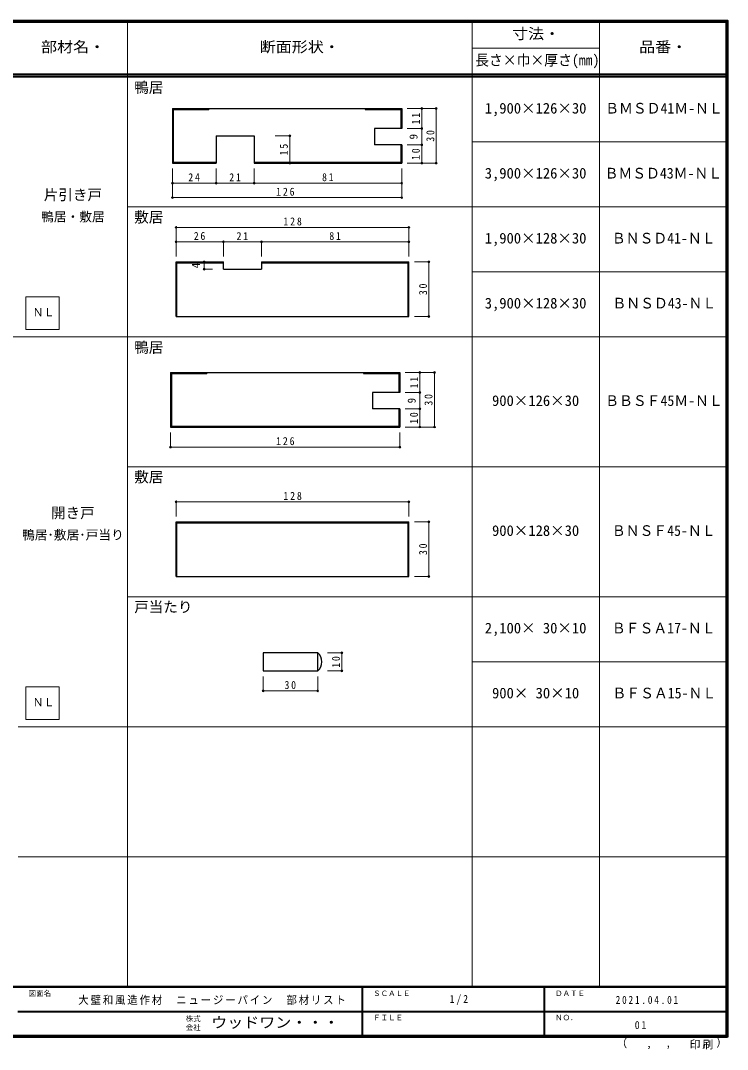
# Model space of a CAD drawing. Units: millimetres at full size, sheet at 1:2; some dimension numbers follow another scale. Extents: x -400 to 380, y -287 to 278.
# Drawn here: x -8 to 380, y -287 to 278 of the extents above; entities that cross this region are included whole.
import ezdxf
from ezdxf.enums import TextEntityAlignment as Align

# ---------------------------------------------------------------- set-up
doc = ezdxf.new("R2010")
doc.units = ezdxf.units.MM
doc.header["$LTSCALE"] = 2
doc.header["$PDMODE"] = 32
doc.header["$PDSIZE"] = 1
for name, color, linetype, lineweight in [('0-4', 3, 'Continuous', 25), ('0-A', 7, 'Continuous', 18), ('0-B', 7, 'Continuous', 9), ('F-1', 6, 'Continuous', 40)]:
    doc.layers.add(name, color=color, linetype=linetype, lineweight=lineweight)
doc.layers.add('F-A', color=7, linetype='Continuous')
doc.styles.add('ＭＳ ゴシック', font='')
doc.styles.get('ＭＳ ゴシック').set_extended_font_data('MS Gothic')

msp = doc.modelspace()

# ---------------------------------------------------------------- linework, layer by layer
at = {"layer": '0-4'}
for p, q in [((75, 230.013), (75, 200.013)), ((75, 230.013), (201, 230.013)), ((75, 229.513), (95, 229.513)), ((75.5, 230.013), (75.5, 200.013)), ((95, 230.013), (95, 229.513)), ((200.5, 230.013), (200.5, 219.013)), ((201, 230.013), (201, 219.013)), ((99, 215.013), (120, 215.013)), ((99, 215.013), (99, 200.013)), ((120, 215.013), (120, 200.013)), ((201, 219.013), (186, 219.013)), ((186, 219.013), (186, 210.013)), ((201, 210.013), (186, 210.013)), ((200.5, 210.013), (200.5, 200.013)), ((201, 210.013), (201, 200.013)), ((75, 200.513), (99, 200.513)), ((75, 200.013), (99, 200.013)), ((120, 200.513), (201, 200.513)), ((120, 200.013), (201, 200.013)), ((77, 115.691), (77, 145.691)), ((77, 145.691), (103, 145.691)), ((77, 145.191), (103, 145.191)), ((77.5, 115.691), (77.5, 145.691)), ((103, 141.691), (103, 145.691)), ((103, 141.691), (124, 141.691)), ((124, 145.691), (124, 141.691)), ((124, 145.691), (205, 145.691)), ((124, 145.191), (205, 145.191)), ((204.5, 115.691), (204.5, 145.691)), ((205, 115.691), (205, 145.691)), ((77, 115.691), (205, 115.691)), ((74, 84.954), (74, 54.954)), ((74, 84.954), (200, 84.954)), ((74.5, 84.954), (74.5, 54.954)), ((94, 84.954), (94, 84.454)), ((199.5, 84.954), (199.5, 73.954)), ((200, 84.954), (200, 73.954)), ((74, 84.454), (94, 84.454)), ((200, 73.954), (185, 73.954)), ((185, 73.954), (185, 64.954)), ((200, 64.954), (185, 64.954)), ((199.5, 64.954), (199.5, 54.954)), ((200, 64.954), (200, 54.954)), ((74, 55.454), (200, 55.454)), ((74, 54.954), (200, 54.954)), ((77, -27.167), (77, 2.833)), ((77, 2.833), (205, 2.833)), ((77, 2.333), (205, 2.333)), ((77.5, -27.167), (77.5, 2.833)), ((204.5, -27.167), (204.5, 2.833)), ((205, -27.167), (205, 2.833)), ((77, -27.167), (205, -27.167))]:
    msp.add_line(p, q, dxfattribs=at)
for points in [[(181, 230.013), (181, 229.513), (201, 229.513)], [(180, 84.954), (180, 84.454), (200, 84.454)]]:
    msp.add_lwpolyline(points, dxfattribs=at)
msp.add_lwpolyline([(124.849, -79.095), (154.849, -79.095), (154.849, -69.095), (124.849, -69.095)], close=True, dxfattribs=at)
msp.add_arc((150.57, -74.095), 6.581, 310.56001, 49.43999, dxfattribs=at)
at = {"layer": '0-A'}
for p, q in [((-5.548, 108.473), (-5.548, 126.473)), ((-5.548, 126.473), (12.702, 126.473)), ((-5.548, -105.813), (-5.548, -87.813)), ((-5.548, -87.813), (12.702, -87.813))]:
    msp.add_line(p, q, dxfattribs=at)
for points in [[(12.702, 126.473), (12.702, 108.473), (-5.548, 108.473)], [(12.702, -87.813), (12.702, -105.813), (-5.548, -105.813)]]:
    msp.add_lwpolyline(points, dxfattribs=at)
at = {"layer": '0-B', "color": 4}
for p, q in [((220, 230.013), (204, 230.013)), ((212, 230.013), (212, 200.013)), ((220, 230.013), (220, 200.013)), ((139.508, 215.013), (131.532, 215.013)), ((139.508, 215.013), (139.508, 200.013)), ((212, 219.013), (204, 219.013)), ((212, 210.013), (204, 210.013)), ((139.508, 200.013), (131.532, 200.013)), ((220, 200.013), (204, 200.013)), ((75, 181.013), (75, 197.013)), ((99, 189.013), (99, 197.013)), ((120, 189.013), (120, 197.013)), ((201, 181.013), (201, 197.013)), ((75, 189.013), (201, 189.013)), ((75, 181.013), (201, 181.013)), ((77, 164.691), (77, 148.691)), ((77, 164.691), (205, 164.691)), ((205, 164.691), (205, 148.691)), ((77, 156.691), (205, 156.691)), ((103, 156.691), (103, 148.691)), ((124, 156.691), (124, 148.691)), ((92.466, 145.691), (92.466, 141.691)), ((92.466, 145.691), (97, 145.691)), ((92.466, 141.691), (97, 141.691)), ((216, 145.691), (208, 145.691)), ((216, 115.691), (216, 145.691)), ((216, 115.691), (208, 115.691)), ((219, 84.954), (203, 84.954)), ((211, 84.954), (211, 54.954)), ((219, 84.954), (219, 54.954)), ((211, 73.954), (203, 73.954)), ((211, 64.954), (203, 64.954)), ((74, 43.954), (74, 51.954)), ((200, 43.954), (200, 51.954)), ((219, 54.954), (203, 54.954)), ((74, 43.954), (200, 43.954)), ((77, 13.833), (77, 5.833)), ((77, 13.833), (205, 13.833)), ((205, 13.833), (205, 5.833)), ((216, 2.833), (208, 2.833)), ((216, -27.167), (216, 2.833)), ((216, -27.167), (208, -27.167)), ((168.151, -69.095), (160.151, -69.095)), ((168.151, -69.095), (168.151, -79.095)), ((168.151, -79.095), (160.151, -79.095)), ((124.849, -90.095), (124.849, -82.095)), ((154.849, -90.095), (154.849, -82.095)), ((124.849, -90.095), (154.849, -90.095))]:
    msp.add_line(p, q, dxfattribs=at)
at = {"layer": '0-B'}
for p in [(212, 230.013), (220, 230.013), (139.508, 215.013), (212, 219.013), (212, 210.013), (139.508, 200.013), (212, 200.013), (220, 200.013), (75, 189.013), (99, 189.013), (120, 189.013), (201, 189.013), (75, 181.013), (201, 181.013), (77, 164.691), (205, 164.691), (77, 156.691), (103, 156.691), (124, 156.691), (205, 156.691), (92.466, 145.691), (92.466, 141.691), (216, 145.691), (216, 115.691), (211, 84.954), (219, 84.954), (211, 73.954), (211, 64.954), (211, 54.954), (219, 54.954), (74, 43.954), (200, 43.954), (77, 13.833), (205, 13.833), (216, 2.833), (216, -27.167), (168.151, -69.095), (168.151, -79.095), (124.849, -90.095), (154.849, -90.095)]:
    msp.add_point(p, dxfattribs=at)
at = {"layer": 'F-1'}
for p, q in [((-400, 278), (380, 278)), ((-400, 277.667), (380, 277.667)), ((379.333, 278.333), (379.333, -280.333)), ((379.667, 278.333), (379.667, -280.333)), ((380, 248.667), (-400, 248.667)), ((380, 247.333), (-400, 247.333)), ((380, -252.667), (-400, -252.667)), ((380, -253), (-400, -253)), ((179.333, -253), (179.333, -279.667)), ((279.333, -253), (279.333, -279.667)), ((-10, -266.333), (379.333, -266.334)), ((380, -279.667), (-400, -279.667)), ((380, -280), (-400, -280)), ((380, -280.333), (-400, -280.333))]:
    msp.add_line(p, q, dxfattribs=at)
at = {"layer": 'F-1', "color": 7, "lineweight": 18}
for p, q in [((50.333, 278.333), (50.333, -252.667)), ((239.667, 278.333), (239.667, -253)), ((309.667, 278.333), (309.667, -253)), ((309.667, 263.167), (239.667, 263.167)), ((380, 175.905), (50.333, 175.905)), ((380, 104.476), (-400, 104.476)), ((380, 33.048), (50.333, 33.048)), ((380, -38.381), (50.333, -38.381)), ((380, -109.81), (-9.667, -109.81)), ((380, -181.238), (-9.667, -181.238))]:
    msp.add_line(p, q, dxfattribs=at)
at = {"layer": 'F-1', "color": 4, "lineweight": 9}
for p, q in [((380, 211.619), (239.667, 211.619)), ((380, 140.191), (239.667, 140.191)), ((380, -74.095), (239.667, -74.095))]:
    msp.add_line(p, q, dxfattribs=at)
at = {"layer": 'F-1'}
msp.add_lwpolyline([(-400, 278.333), (380, 278.333), (380, -280.333)], dxfattribs=at)

# ---------------------------------------------------------------- texts
at = {"layer": '0-A', "style": 'ＭＳ ゴシック'}
for s, height, p in [('鴨居', 5.865, (54.029, 236.897)), ('1,900×126×30', 5.865, (246.667, 225.476)), ('3,900×126×30', 5.865, (246.667, 189.762)), ('片引き戸', 5.865, (4.333, 177.905)), ('鴨居・敷居', 5.132, (2.833, 166.405)), ('敷居', 5.865, (54.029, 165.66)), ('1,900×128×30', 5.865, (246.667, 154.048)), ('3,900×128×30', 5.865, (246.667, 118.333)), ('ＮＬ', 4.399, (-1.798, 114.473)), ('鴨居', 5.865, (54.029, 94.04)), ('900×126×30', 5.865, (250.667, 64.762)), ('敷居', 5.865, (54.029, 22.803)), ('開き戸', 5.865, (8.333, 3.083)), ('900×128×30', 5.865, (250.667, -6.667)), ('鴨居･敷居･戸当り', 5.132, (-7.667, -8.417)), ('戸当たり', 5.865, (54.029, -48.626)), ('2,100× 30×10', 5.865, (246.667, -60.238)), ('900× 30×10', 5.865, (250.667, -95.952)), ('ＮＬ', 4.399, (-1.798, -99.813))]:
    msp.add_text(s, height=height, dxfattribs=at).set_placement(p, align=Align.BOTTOM_LEFT)
at = {"layer": '0-A', "style": 'ＭＳ ゴシック', "width": 0.95}
for s, p in [('ＢＭＳＤ41Ｍ-ＮＬ', (312.833, 225.476)), ('ＢＭＳＤ43Ｍ-ＮＬ', (312.5, 189.762)), ('ＢＮＳＤ41-ＮＬ', (316.5, 154.048)), ('ＢＮＳＤ43-ＮＬ', (316.833, 118.333)), ('ＢＢＳＦ45Ｍ-ＮＬ', (312.833, 64.762)), ('ＢＮＳＦ45-ＮＬ', (316.5, -6.667)), ('ＢＦＳＡ17-ＮＬ', (316.5, -60.238)), ('ＢＦＳＡ15-ＮＬ', (316.833, -95.952))]:
    msp.add_text(s, height=5.865, dxfattribs=at).set_placement(p, align=Align.BOTTOM_LEFT)
at = {"layer": '0-B', "style": 'ＭＳ ゴシック'}
for s, p in [('9', (211, 213.013)), ('4', (91.466, 142.191)), ('9', (210, 67.954))]:
    msp.add_text(s, height=4.399, rotation=90, dxfattribs=at).set_placement(p, align=Align.BOTTOM_LEFT)
at = {"layer": '0-B', "char_height": 4.399, "attachment_point": 7, "rotation": 90, "style": 'ＭＳ ゴシック'}
for s, insert in [('\\T1.36;\\W0.9;11', (211, 221.263)), ('\\T1.36;\\W0.9;30', (219, 211.763)), ('\\T1.36;\\W0.9;15', (138.508, 204.263)), ('\\T1.36;\\W0.9;10', (211, 201.763)), ('\\T1.36;\\W0.9;30', (215, 127.441)), ('\\T1.36;\\W0.9;11', (210, 76.204)), ('\\T1.36;\\W0.9;30', (218, 66.704)), ('\\T1.36;\\W0.9;10', (210, 56.704)), ('\\T1.36;\\W0.9;30', (215, -15.417)), ('\\T1.36;\\W0.9;10', (167.151, -77.345))]:
    msp.add_mtext(s, dxfattribs=dict(at, insert=insert))
at = {"layer": '0-B', "char_height": 4.399, "attachment_point": 7, "style": 'ＭＳ ゴシック'}
for s, insert in [('\\T1.36;\\W0.9;24', (83.75, 190.013)), ('\\T1.36;\\W0.9;21', (106.25, 190.013)), ('\\T1.36;\\W0.9;81', (157.25, 190.013)), ('\\T1.38;\\W0.9;126', (132, 182.013)), ('\\T1.38;\\W0.9;128', (136, 165.691)), ('\\T1.36;\\W0.9;26', (86.75, 157.691)), ('\\T1.36;\\W0.9;21', (110.25, 157.691)), ('\\T1.36;\\W0.9;81', (161.25, 157.691)), ('\\T1.38;\\W0.9;126', (132, 44.954)), ('\\T1.38;\\W0.9;128', (136, 14.833)), ('\\T1.36;\\W0.9;30', (136.599, -89.095))]:
    msp.add_mtext(s, dxfattribs=dict(at, insert=insert))
at = {"layer": 'F-1', "color": 7, "style": 'ＭＳ ゴシック', "width": 0.95}
msp.add_text('長さ×巾×厚さ(㎜)', height=5.865, dxfattribs=at).set_placement((241.367, 251.917), align=Align.BOTTOM_LEFT)
at = {"layer": 'F-A', "style": 'ＭＳ ゴシック', "width": 1.1}
for s, p in [('寸法・', (261.667, 266.417)), ('部材名・', (2.833, 259.167)), ('断面形状・', (123, 259.167)), ('品番・', (331.5, 259.167)), ('ウッドワン・・・', (96.333, -277))]:
    msp.add_text(s, height=5.865, dxfattribs=at).set_placement(p, align=Align.BOTTOM_LEFT)
at = {"layer": 'F-A', "style": 'ＭＳ ゴシック'}
for s, height, p in [('図面名', 2.933, (-4, -258.667)), ('ＳＣＡＬＥ', 2.933, (185.333, -258.667)), ('ＤＡＴＥ', 2.933, (285.333, -258.667)), ('株式', 2.933, (82.333, -272.6)), ('ＦＩＬＥ', 2.933, (185.333, -272)), ('ＮＯ．', 2.933, (285.333, -272)), ('会社', 2.933, (82.333, -277.4)), ('（', 4.399, (318.936, -287.221)), ('）', 4.399, (373.894, -286.942)), (',', 4.399, (335.418, -287.221)), (',', 4.399, (346.013, -287.035))]:
    msp.add_text(s, height=height, dxfattribs=at).set_placement(p, align=Align.BOTTOM_LEFT)
at = {"layer": 'F-A', "char_height": 4.399, "attachment_point": 7, "style": 'ＭＳ ゴシック'}
for s, insert in [('\\T1.18;\\W0.95;大壁和風造作材\u3000ニュージーパイン\u3000部材リスト', (23.333, -262.667)), ('\\T1.38;\\W0.9;1/2', (227.333, -262.667)), ('\\T1.39;\\W0.85;2021.04.01', (318.583, -262.167)), ('\\T1.36;\\W0.9;01', (329.083, -276)), ('\\T1.17;印刷', (359.21, -287.128))]:
    msp.add_mtext(s, dxfattribs=dict(at, insert=insert))

doc.saveas('drawing.dxf')
